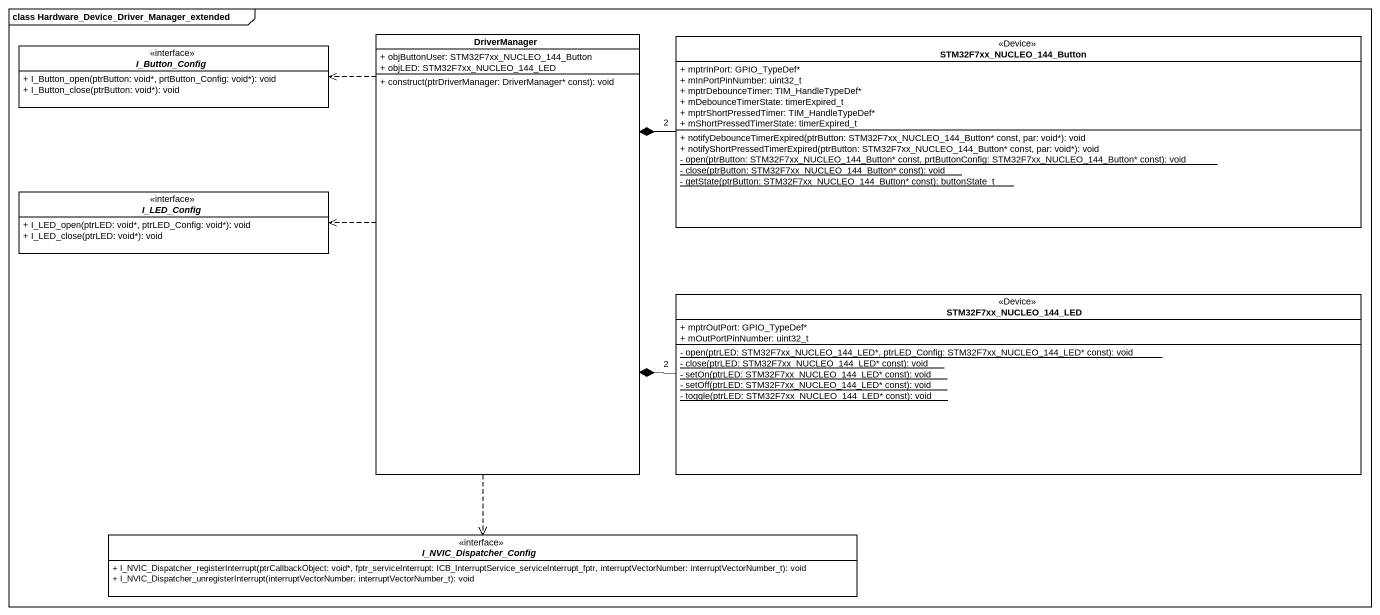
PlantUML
@startuml
mainframe class Hardware_Device_Driver_Manager_extended
hide circle
hide empty members
skinparam classAttributeIconSize 0
interface I_Button_Config {
  + I_Button_open(ptrButton: void*, prtButton_Config: void*): void
  + I_Button_close(ptrButton: void*): void
}
class DriverManager {
  + objButtonUser: STM32F7xx_NUCLEO_144_Button
  + objLED: STM32F7xx_NUCLEO_144_LED
  + construct(ptrDriverManager: DriverManager* const): void
}
class STM32F7xx_NUCLEO_144_Button <<Device>> {
  + mptrInPort: GPIO_TypeDef*
  + mInPortPinNumber: uint32_t
  + mptrDebounceTimer: TIM_HandleTypeDef*
  + mDebounceTimerState: timerExpired_t
  + mptrShortPressedTimer: TIM_HandleTypeDef*
  + mShortPressedTimerState: timerExpired_t
  + notifyDebounceTimerExpired(ptrButton: STM32F7xx_NUCLEO_144_Button* const, par: void*): void
  + notifyShortPressedTimerExpired(ptrButton: STM32F7xx_NUCLEO_144_Button* const, par: void*): void
  {static} - open(ptrButton: STM32F7xx_NUCLEO_144_Button* const, prtButtonConfig: STM32F7xx_NUCLEO_144_Button* const): void
  {static} - close(ptrButton: STM32F7xx_NUCLEO_144_Button* const): void
  {static} - getState(ptrButton: STM32F7xx_NUCLEO_144_Button* const): buttonState_t
}
interface I_LED_Config {
  + I_LED_open(ptrLED: void*, ptrLED_Config: void*): void
  + I_LED_close(ptrLED: void*): void
}
class STM32F7xx_NUCLEO_144_LED <<Device>> {
  + mptrOutPort: GPIO_TypeDef*
  + mOutPortPinNumber: uint32_t
  {static} - open(ptrLED: STM32F7xx_NUCLEO_144_LED*, ptrLED_Config: STM32F7xx_NUCLEO_144_LED* const): void
  {static} - close(ptrLED: STM32F7xx_NUCLEO_144_LED* const): void
  {static} - setOn(ptrLED: STM32F7xx_NUCLEO_144_LED* const): void
  {static} - setOff(ptrLED: STM32F7xx_NUCLEO_144_LED* const): void
  {static} - toggle(ptrLED: STM32F7xx_NUCLEO_144_LED* const): void
}
interface I_NVIC_Dispatcher_Config {
  + I_NVIC_Dispatcher_registerInterrupt(ptrCallbackObject: void*, fptr_serviceInterrupt: ICB_InterruptService_serviceInterrupt_fptr, interruptVectorNumber: interruptVectorNumber_t): void
  + I_NVIC_Dispatcher_unregisterInterrupt(interruptVectorNumber: interruptVectorNumber_t): void
}
DriverManager .left.> I_Button_Config
DriverManager .left.> I_LED_Config
DriverManager ..> I_NVIC_Dispatcher_Config
STM32F7xx_NUCLEO_144_Button "2" -left-* DriverManager
STM32F7xx_NUCLEO_144_LED "2" -left-* DriverManager
@enduml
